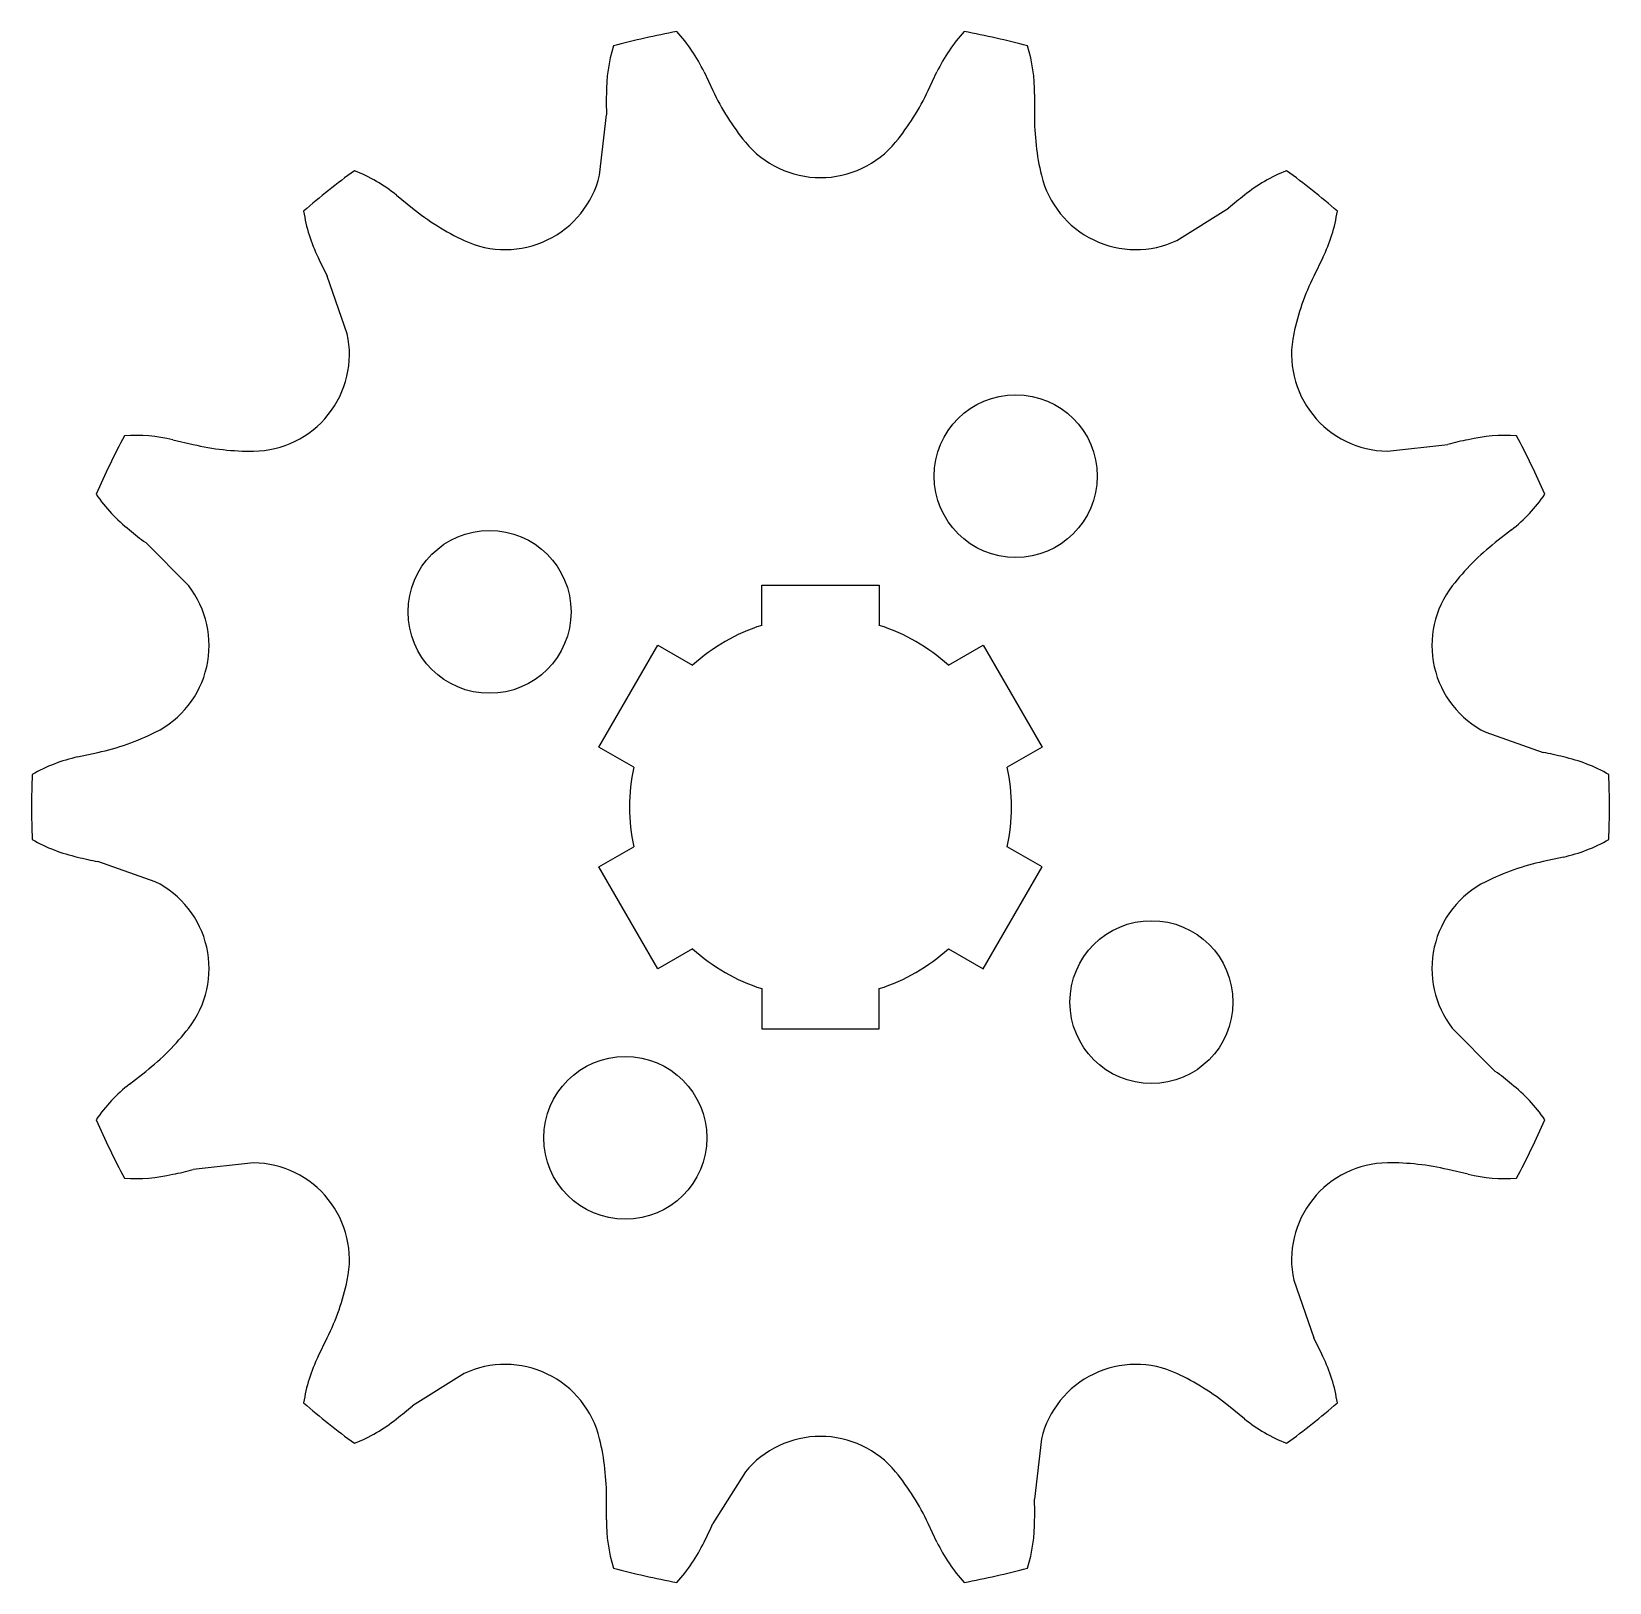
# Model space of a CAD drawing. Header units: millimetres. Extents: x -31 to 31, y -30.5 to 30.5.
import ezdxf

# ---------------------------------------------------------------- set-up
doc = ezdxf.new("R2010")
doc.units = ezdxf.units.MM
doc.layers.add('Sketch011', color=7, linetype='CONTINUOUS')

msp = doc.modelspace()

# ---------------------------------------------------------------- linework, layer by layer
at = {"layer": 'Sketch011'}
for p, q in [((-4.57456, 28.8783, 6.36), (-4.22884, 28.1464, 6.36)), ((4.22884, 28.1464, 6.36), (4.57456, 28.8783, 6.36)), ((8.40828, 28.0033, 6.36), (8.40223, 27.1939, 6.36)), ((-8.67614, 24.8161, 6.36), (-8.40223, 27.1939, 6.36)), ((-16.6513, 24.0336, 6.36), (-16.0223, 23.5242, 6.36)), ((13.9926, 22.2559, 6.36), (16.0223, 23.5242, 6.36)), ((19.7258, 21.5818, 6.36), (19.3691, 20.8553, 6.36)), ((-18.5843, 18.5941, 6.36), (-19.3691, 20.8553, 6.36)), ((-25.4301, 14.4288, 6.36), (-24.6424, 14.2428, 6.36)), ((22.2633, 13.9807, 6.36), (24.6424, 14.2428, 6.36)), ((27.1363, 10.8859, 6.36), (26.4998, 10.386, 6.36)), ((-24.8115, 8.68933, 6.36), (-26.4998, 10.386, 6.36)), ((-2.30994, 8.71335, 6.36), (2.30994, 8.71335, 6.36)), ((-2.30994, 7.13542, 6.36), (-2.30994, 8.71335, 6.36)), ((2.30994, 8.71335, 6.36), (2.30994, 7.13542, 6.36)), ((-8.70096, 2.35621, 6.36), (-6.39101, 6.35715, 6.36)), ((-6.39101, 6.35715, 6.36), (-5.02448, 5.56818, 6.36)), ((5.02448, 5.56818, 6.36), (6.39101, 6.35715, 6.36)), ((6.39101, 6.35715, 6.36), (8.70096, 2.35621, 6.36)), ((26.1246, 2.9365, 6.36), (28.3818, 2.14036, 6.36)), ((-29.1722, 1.96616, 6.36), (-28.3818, 2.14036, 6.36)), ((-7.33442, 1.56724, 6.36), (-8.70096, 2.35621, 6.36)), ((8.70096, 2.35621, 6.36), (7.33442, 1.56724, 6.36)), ((-8.70096, -2.35621, 6.36), (-7.33442, -1.56724, 6.36)), ((8.70096, -2.35621, 6.36), (7.33442, -1.56724, 6.36)), ((-26.1246, -2.9365, 6.36), (-28.3818, -2.14036, 6.36)), ((-6.39101, -6.35715, 6.36), (-8.70096, -2.35621, 6.36)), ((6.39101, -6.35715, 6.36), (8.70096, -2.35621, 6.36)), ((29.1722, -1.96616, 6.36), (28.3818, -2.14036, 6.36)), ((-5.02448, -5.56818, 6.36), (-6.39101, -6.35715, 6.36)), ((5.02448, -5.56818, 6.36), (6.39101, -6.35715, 6.36)), ((-2.30994, -7.13542, 6.36), (-2.30994, -8.71335, 6.36)), ((2.30994, -8.71335, 6.36), (2.30994, -7.13542, 6.36)), ((-2.30994, -8.71335, 6.36), (2.30994, -8.71335, 6.36)), ((24.8115, -8.68933, 6.36), (26.4998, -10.386, 6.36)), ((-27.1363, -10.8859, 6.36), (-26.4998, -10.386, 6.36)), ((-22.2633, -13.9807, 6.36), (-24.6424, -14.2428, 6.36)), ((25.4301, -14.4288, 6.36), (24.6424, -14.2428, 6.36)), ((18.5843, -18.5941, 6.36), (19.3691, -20.8553, 6.36)), ((-19.7258, -21.5818, 6.36), (-19.3691, -20.8553, 6.36)), ((-13.9926, -22.2559, 6.36), (-16.0223, -23.5242, 6.36)), ((16.6513, -24.0336, 6.36), (16.0223, -23.5242, 6.36)), ((8.67614, -24.8161, 6.36), (8.40223, -27.1939, 6.36)), ((-2.95038, -26.123, 6.36), (-4.22884, -28.1464, 6.36)), ((-8.40828, -28.0033, 6.36), (-8.40223, -27.1939, 6.36)), ((4.57456, -28.8783, 6.36), (4.22884, -28.1464, 6.36))]:
    msp.add_line(p, q, dxfattribs=at)
for centre in [(7.6655, 12.998), (-12.998, 7.6655), (12.998, -7.6655), (-7.6655, -12.998)]:
    msp.add_circle(centre, 3.2, dxfattribs=at)
for centre, radius, start, end in [((0, 0, 6.36), 30.9824, 100.5, 105.214), ((-10.2504, 26.1971, 6.36), 6.27727, 25.2857, 42.8189), ((10.2504, 26.1971, 6.36), 6.27727, 137.181, 154.714), ((0, 0, 6.36), 30.9824, 74.7855, 79.5002), ((-2.13119, 28.0502, 6.36), 6.27727, 162.895, -179.571), ((2.13119, 28.0502, 6.36), 6.27727, -0.428571, 17.1046), ((1.406, 27.672, 6.36), 9.81987, 178.067, -177.21), ((4.65018, 32.3408, 6.36), 9.81988, -154.714, -140.714), ((-4.65018, 32.3408, 6.36), 9.81988, -39.2857, -25.2857), ((18.2218, 27.1204, 6.36), 9.81987, 179.571, -166.429), ((0, 28.5366, 6.36), 3.81188, -140.714, -90), ((0, 28.5366, 6.36), 3.81188, -90, -39.2857), ((0, 0, 6.36), 30.9824, 126.214, 130.929), ((-20.6018, 19.1553, 6.36), 6.27727, 51, 68.5332), ((-12.3816, 25.7106, 6.36), 3.81187, -64.2857, -13.5714), ((12.3816, 25.7106, 6.36), 3.81188, -166.429, -115.714), ((20.6018, 19.1553, 6.36), 6.27727, 111.467, 129), ((0, 0, 6.36), 30.9824, 49.0712, 53.7859), ((22.5114, 16.1539, 6.36), 9.81988, 126.638, 131.362), ((-14.0907, 24.3477, 6.36), 6.27727, -171.39, -153.857), ((-9.84249, 31.1557, 6.36), 9.81987, -129, -115), ((14.0907, 24.3477, 6.36), 6.27727, -26.1429, -8.60969), ((-12.3816, 25.7106, 6.36), 3.81188, -115, -64.2857), ((12.3816, 25.7106, 6.36), 3.81187, -115.714, -65), ((-10.7397, 25.5416, 6.36), 9.81987, -156.219, -151.495), ((28.1844, 16.5285, 6.36), 9.81987, 153.857, 167.857), ((-22.3108, 17.7923, 6.36), 3.81187, -38.5714, 12.1429), ((22.3108, 17.7923, 6.36), 3.81187, 167.857, -141.429), ((-22.3108, 17.7923, 6.36), 3.81187, -89.2857, -38.5714), ((22.3108, 17.7923, 6.36), 3.81188, -141.429, -90.7143), ((0, 0, 6.36), 30.9824, 151.928, 156.643), ((-26.8727, 8.31952, 6.36), 6.27727, 76.7143, 94.2475), ((27.291, 4.78684, 6.36), 9.81988, 100.924, 105.648), ((26.8727, 8.31952, 6.36), 6.27727, 85.7525, 103.286), ((0, 0, 6.36), 30.9824, 23.3569, 28.0716), ((-22.3857, 23.7998, 6.36), 9.81988, -103.286, -89.2857), ((-23.2593, 15.8228, 6.36), 6.27727, -145.676, -128.143), ((23.2593, 15.8228, 6.36), 6.27727, -51.8571, -34.324), ((-20.7582, 18.3524, 6.36), 9.81987, -130.505, -125.781), ((32.5647, 2.66292, 6.36), 9.81987, 128.143, 142.143), ((-27.8212, 6.35, 6.36), 3.81187, -12.8571, 37.8571), ((27.8212, 6.35, 6.36), 3.81187, 142.143, -167.143), ((0, 0, 6.36), 7.5, 107.938, 132.062), ((0, 0, 6.36), 7.5, 47.9383, 72.0617), ((-27.8212, 6.35, 6.36), 3.81188, -63.5714, -12.8571), ((27.8212, 6.35, 6.36), 3.81187, -167.143, -116.429), ((-30.4952, 11.7301, 6.36), 9.81987, -77.5714, -63.5714), ((-27.8212, -4.164, 6.36), 6.27727, 102.429, 119.962), ((26.6653, -7.52834, 6.36), 9.81988, 75.2095, 79.9333), ((27.8212, -4.164, 6.36), 6.27727, 60.0383, 77.5714), ((0, 0, 6.36), 30.9824, 177.643, -177.643), ((0, 0, 6.36), 7.5, 167.938, -167.938), ((0, 0, 6.36), 7.5, -12.0617, 12.0617), ((0, 0, 6.36), 30.9824, 0, 2.35735), ((0, 0, 6.36), 30.9824, -2.35735, 0), ((-27.8212, 4.164, 6.36), 6.27727, -119.962, -102.429), ((27.8212, 4.164, 6.36), 6.27727, -77.5714, -60.0383), ((-26.6653, 7.52834, 6.36), 9.81988, -104.79, -100.067), ((30.4952, -11.7301, 6.36), 9.81987, 102.429, 116.429), ((-27.8212, -6.35, 6.36), 3.81188, 12.8571, 63.5714), ((27.8212, -6.35, 6.36), 3.81188, 116.429, 167.143), ((-27.8212, -6.35, 6.36), 3.81188, -37.8571, 12.8571), ((0, 0, 6.36), 7.5, -132.062, -107.938), ((0, 0, 6.36), 7.5, -72.0617, -47.9383), ((27.8212, -6.35, 6.36), 3.81187, 167.143, -142.143), ((-32.5647, -2.66292, 6.36), 9.81987, -51.8571, -37.8571), ((20.7582, -18.3524, 6.36), 9.81987, 49.4952, 54.219), ((-23.2593, -15.8228, 6.36), 6.27727, 128.143, 145.676), ((23.2593, -15.8228, 6.36), 6.27727, 34.324, 51.8571), ((0, 0, 6.36), 30.9824, -156.643, -151.928), ((0, 0, 6.36), 30.9824, -28.0716, -23.3569), ((-27.291, -4.78684, 6.36), 9.81987, -79.0762, -74.3524), ((-22.3108, -17.7923, 6.36), 3.81187, 38.5714, 89.2857), ((22.3108, -17.7923, 6.36), 3.81187, 90.7143, 141.429), ((22.3857, -23.7998, 6.36), 9.81987, 76.7143, 90.7143), ((-26.8727, -8.31952, 6.36), 6.27727, -94.2475, -76.7143), ((26.8727, -8.31952, 6.36), 6.27727, -103.286, -85.7525), ((-22.3108, -17.7923, 6.36), 3.81188, -12.1429, 38.5714), ((22.3108, -17.7923, 6.36), 3.81188, 141.429, -167.857), ((-28.1844, -16.5285, 6.36), 9.81988, -26.1429, -12.1429), ((10.7397, -25.5416, 6.36), 9.81987, 23.781, 28.5048), ((-14.0907, -24.3477, 6.36), 6.27727, 153.857, 171.39), ((14.0907, -24.3477, 6.36), 6.27727, 8.60969, 26.1429), ((-12.3816, -25.7106, 6.36), 3.81187, 64.2857, 115), ((-12.3816, -25.7106, 6.36), 3.81188, 13.5714, 64.2857), ((12.3816, -25.7106, 6.36), 3.81188, 115.714, 166.429), ((12.3816, -25.7106, 6.36), 3.81187, 65, 115.714), ((9.84249, -31.1557, 6.36), 9.81988, 51, 65), ((0, 0, 6.36), 30.9824, -130.929, -126.214), ((-22.5114, -16.1539, 6.36), 9.81988, -53.3619, -48.6381), ((0, 0, 6.36), 30.9824, -53.7859, -49.0712), ((-20.6018, -19.1553, 6.36), 6.27727, -68.5332, -51), ((20.6018, -19.1553, 6.36), 6.27727, -129, -111.467), ((0, -28.5366, 6.36), 3.81188, 90, 140.714), ((0, -28.5366, 6.36), 3.81188, 39.2857, 90), ((-18.2218, -27.1204, 6.36), 9.81987, -0.428571, 13.5714), ((-4.65018, -32.3408, 6.36), 9.81988, 25.2857, 39.2857), ((-1.406, -27.672, 6.36), 9.81987, -1.93333, 2.79048), ((-2.13119, -28.0502, 6.36), 6.27727, 179.571, -162.895), ((-13.2732, -24.3215, 6.36), 9.81987, -27.6476, -22.9238), ((2.13119, -28.0502, 6.36), 6.27727, -17.1046, 0.428571), ((-10.2504, -26.1971, 6.36), 6.27727, -42.8189, -25.2857), ((10.2504, -26.1971, 6.36), 6.27727, -154.714, -137.181), ((0, 0, 6.36), 30.9824, -105.214, -100.5), ((0, 0, 6.36), 30.9824, -79.5002, -74.7855)]:
    msp.add_arc(centre, radius, start, end, dxfattribs=at)

doc.saveas('drawing.dxf')
